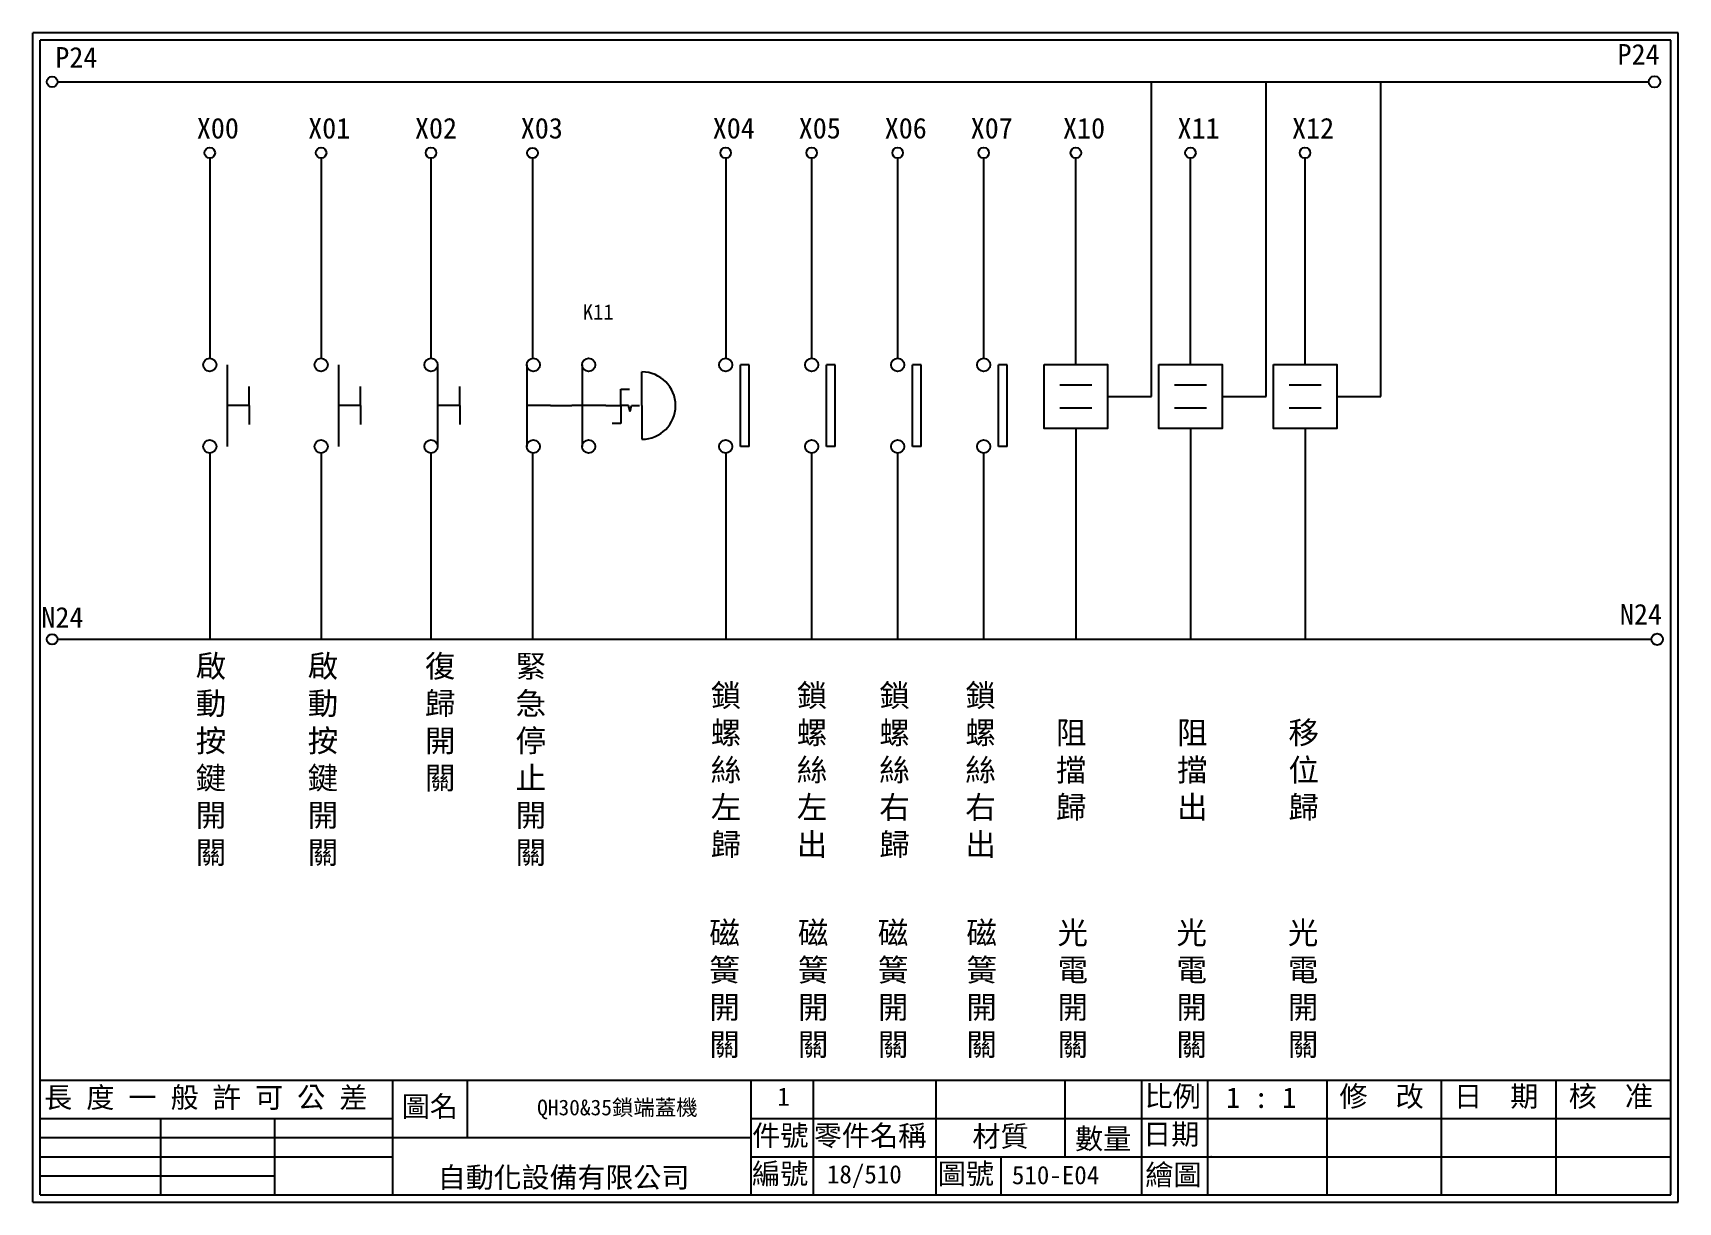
# Model space of a CAD drawing. Extents: x 1092 to 1379, y 1199 to 1403.
import ezdxf

# ---------------------------------------------------------------- set-up
doc = ezdxf.new("R2010")
doc.units = 0
doc.layers.get('0').update_dxf_attribs({"linetype": 'CONTINUOUS'})
for name, color, linetype in [('7', 7, 'CONTINUOUS'), ('圖框層', 7, 'CONTINUOUS'), ('文字層', 4, 'CONTINUOUS'), ('標尺寸層', 3, 'CONTINUOUS')]:
    doc.layers.add(name, color=color, linetype=linetype)
doc.styles.add('CNS', font='romanc.shx', dxfattribs={"bigfont": 'chineset.shx'})
doc.styles.add('STSL', font='kaiu.ttf')

msp = doc.modelspace()

# ---------------------------------------------------------------- linework, layer by layer
for p, q in [((1286.79, 1339.41), (1286.79, 1394.32)), ((1306.79, 1339.41), (1306.79, 1394.32)), ((1326.79, 1339.41), (1326.79, 1394.32)), ((1273.56, 1344.99), (1273.56, 1381.01)), ((1293.56, 1344.99), (1293.56, 1381.01)), ((1313.56, 1344.99), (1313.56, 1381.01)), ((1197.87, 1337.83), (1197.87, 1343.7)), ((1216.59, 1344.94), (1215.08, 1344.94)), ((1231.59, 1344.94), (1230.08, 1344.94)), ((1246.59, 1344.94), (1245.08, 1344.94)), ((1261.59, 1344.94), (1260.08, 1344.94)), ((1129.35, 1337.83), (1129.35, 1341.14)), ((1148.77, 1337.83), (1148.77, 1341.14)), ((1166.09, 1337.83), (1166.09, 1341.14)), ((1194.2, 1337.71), (1194.2, 1340.71)), ((1194.2, 1340.71), (1195.7, 1340.71)), ((1129.35, 1337.83), (1129.35, 1334.52)), ((1148.77, 1337.83), (1148.77, 1334.52)), ((1166.09, 1337.83), (1166.09, 1334.52)), ((1194.2, 1337.71), (1194.2, 1334.71)), ((1195.81, 1336.83), (1195.54, 1337.83)), ((1195.81, 1336.83), (1196.07, 1337.83)), ((1197.87, 1337.83), (1197.87, 1331.96)), ((1279.08, 1339.41), (1286.79, 1339.41)), ((1299.08, 1339.41), (1306.79, 1339.41)), ((1319.08, 1339.41), (1326.79, 1339.41)), ((1194.2, 1334.71), (1192.7, 1334.71)), ((1273.56, 1333.83), (1273.56, 1297.06)), ((1293.56, 1333.83), (1293.56, 1297.06)), ((1313.56, 1333.83), (1313.56, 1297.06)), ((1216.59, 1330.7), (1215.08, 1330.7)), ((1231.59, 1330.7), (1230.08, 1330.7)), ((1246.59, 1330.7), (1245.08, 1330.7)), ((1261.59, 1330.7), (1260.08, 1330.7))]:
    msp.add_line(p, q)
for points in [[(1268.05, 1344.99), (1279.08, 1344.99), (1279.08, 1333.83), (1268.05, 1333.83)], [(1288.05, 1344.99), (1299.08, 1344.99), (1299.08, 1333.83), (1288.05, 1333.83)], [(1308.05, 1344.99), (1319.08, 1344.99), (1319.08, 1333.83), (1308.05, 1333.83)]]:
    msp.add_lwpolyline(points, close=True)
for centre in [(1374.5, 1394.32), (1374.98, 1297.06)]:
    msp.add_circle(centre, 1)
at = {"layer": '7'}
for p, q in [((1181.92, 1337.83), (1184.55, 1337.83)), ((1191.57, 1337.83), (1194.2, 1337.83)), ((1196.07, 1337.83), (1197.42, 1337.83))]:
    msp.add_line(p, q, dxfattribs=at)
at = {"layer": '圖框層', "color": 7}
for p, q in [((1378.63, 1402.85), (1091.63, 1402.85)), ((1091.63, 1198.88), (1091.63, 1402.85)), ((1377.38, 1401.6), (1092.88, 1401.6)), ((1092.88, 1200.13), (1092.88, 1401.6)), ((1377.38, 1200.13), (1377.38, 1401.6)), ((1378.63, 1198.88), (1378.63, 1402.85)), ((1092.88, 1220.13), (1203.36, 1220.13)), ((1154.42, 1200.13), (1154.42, 1220.13)), ((1167.45, 1210.13), (1167.45, 1220.13)), ((1203.36, 1220.13), (1377.38, 1220.13)), ((1216.9, 1200.13), (1216.9, 1220.13)), ((1227.78, 1200.13), (1227.78, 1220.13)), ((1249.2, 1200.13), (1249.2, 1220.13)), ((1271.68, 1206.8), (1271.68, 1220.13)), ((1285.09, 1200.13), (1285.09, 1220.13)), ((1296.57, 1200.13), (1296.57, 1220.13)), ((1317.38, 1200.13), (1317.38, 1220.13)), ((1337.38, 1200.13), (1337.38, 1220.13)), ((1357.38, 1200.13), (1357.38, 1220.13)), ((1092.88, 1213.46), (1154.42, 1213.46)), ((1113.92, 1200.13), (1113.92, 1213.46)), ((1133.86, 1200.13), (1133.86, 1213.46)), ((1216.9, 1213.46), (1377.38, 1213.46)), ((1092.88, 1210.13), (1156.91, 1210.13)), ((1156.91, 1210.13), (1216.9, 1210.13)), ((1092.88, 1206.8), (1154.42, 1206.8)), ((1216.9, 1206.8), (1377.38, 1206.8)), ((1260.51, 1200.13), (1260.51, 1206.8)), ((1092.88, 1203.47), (1133.86, 1203.47)), ((1092.88, 1200.13), (1377.38, 1200.13)), ((1091.63, 1198.88), (1378.63, 1198.88))]:
    msp.add_line(p, q, dxfattribs=at)
at = {"layer": '圖框層', "color": 4}
msp.add_point((1297.17, 1206.8), dxfattribs=at)
at = {"layer": '標尺寸層', "color": 7}
for p, q in [((1095.91, 1394.32), (1373.5, 1394.32)), ((1122.48, 1381.01), (1122.48, 1346.09)), ((1141.9, 1381.01), (1141.9, 1346.09)), ((1161.07, 1381.01), (1161.07, 1346.09)), ((1178.78, 1381.01), (1178.78, 1346.09)), ((1212.48, 1381.01), (1212.48, 1346.09)), ((1227.48, 1381.01), (1227.48, 1346.09)), ((1242.48, 1381.01), (1242.48, 1346.09)), ((1257.48, 1381.01), (1257.48, 1346.09)), ((1125.49, 1344.94), (1125.49, 1330.71)), ((1144.91, 1344.94), (1144.91, 1330.71)), ((1162.22, 1344.94), (1162.22, 1330.71)), ((1177.77, 1344.94), (1177.77, 1330.71)), ((1187.42, 1344.94), (1187.42, 1330.71)), ((1215.08, 1330.7), (1215.08, 1344.94)), ((1216.59, 1330.7), (1216.59, 1344.94)), ((1230.08, 1330.7), (1230.08, 1344.94)), ((1231.59, 1330.7), (1231.59, 1344.94)), ((1245.08, 1330.7), (1245.08, 1344.94)), ((1246.59, 1330.7), (1246.59, 1344.94)), ((1260.08, 1330.7), (1260.08, 1344.94)), ((1261.59, 1330.7), (1261.59, 1344.94)), ((1270.8, 1341.45), (1276.37, 1341.45)), ((1290.8, 1341.45), (1296.37, 1341.45)), ((1310.8, 1341.45), (1316.37, 1341.45)), ((1129.35, 1337.83), (1125.49, 1337.83)), ((1148.77, 1337.83), (1144.91, 1337.83)), ((1166.09, 1337.83), (1162.22, 1337.83)), ((1270.8, 1337.47), (1276.37, 1337.47)), ((1290.8, 1337.47), (1296.37, 1337.47)), ((1310.8, 1337.47), (1316.37, 1337.47)), ((1122.48, 1329.56), (1122.48, 1297.06)), ((1141.9, 1329.56), (1141.9, 1297.06)), ((1161.07, 1329.56), (1161.07, 1297.06)), ((1178.78, 1329.56), (1178.78, 1297.06)), ((1178.78, 1329.55), (1178.78, 1297.06)), ((1212.48, 1329.56), (1212.48, 1297.06)), ((1212.48, 1329.55), (1212.48, 1297.06)), ((1227.48, 1329.56), (1227.48, 1297.06)), ((1227.48, 1329.55), (1227.48, 1297.06)), ((1242.48, 1329.56), (1242.48, 1297.06)), ((1242.48, 1329.55), (1242.48, 1297.06)), ((1257.48, 1329.56), (1257.48, 1297.06)), ((1257.48, 1329.55), (1257.48, 1297.06)), ((1096.11, 1297.06), (1373.98, 1297.06))]:
    msp.add_line(p, q, dxfattribs=at)
at = {"layer": '標尺寸層', "color": 0}
for p, q in [((1181.92, 1337.83), (1177.77, 1337.83)), ((1184.55, 1337.83), (1185.62, 1337.83)), ((1191.57, 1337.83), (1185.62, 1337.83)), ((1195.24, 1337.83), (1194.2, 1337.83)), ((1195.54, 1337.83), (1195.24, 1337.83)), ((1143.26, 1297.06), (1158.26, 1297.06)), ((1153.26, 1297.06), (1153.26, 1297.06)), ((1158.26, 1297.06), (1173.26, 1297.06)), ((1173.26, 1297.06), (1188.26, 1297.06)), ((1188.26, 1297.06), (1203.26, 1297.06)), ((1203.26, 1297.06), (1218.26, 1297.06))]:
    msp.add_line(p, q, dxfattribs=at)
at = {"layer": '標尺寸層', "color": 7}
for centre, radius in [((1094.99, 1394.32), 0.92), ((1122.48, 1381.93), 0.92), ((1141.9, 1381.93), 0.92), ((1161.07, 1381.93), 0.92), ((1178.78, 1381.91), 0.92), ((1212.48, 1381.93), 0.92), ((1212.48, 1381.93), 0.92), ((1227.48, 1381.93), 0.92), ((1227.48, 1381.93), 0.92), ((1242.48, 1381.93), 0.92), ((1242.48, 1381.93), 0.92), ((1257.48, 1381.93), 0.92), ((1257.48, 1381.93), 0.92), ((1273.58, 1381.93), 0.92), ((1273.58, 1381.93), 0.92), ((1293.56, 1381.93), 0.92), ((1293.56, 1381.93), 0.92), ((1313.54, 1381.93), 0.92), ((1313.54, 1381.93), 0.92), ((1122.48, 1344.94), 1.15), ((1141.9, 1344.94), 1.15), ((1161.07, 1344.94), 1.15), ((1178.92, 1344.94), 1.15), ((1188.57, 1344.94), 1.15), ((1212.48, 1344.94), 1.15), ((1227.48, 1344.94), 1.15), ((1242.48, 1344.94), 1.15), ((1257.48, 1344.94), 1.15), ((1122.48, 1330.71), 1.15), ((1141.9, 1330.71), 1.15), ((1161.07, 1330.71), 1.15), ((1178.92, 1330.71), 1.15), ((1188.57, 1330.71), 1.15), ((1212.48, 1330.7), 1.15), ((1227.48, 1330.7), 1.15), ((1242.48, 1330.7), 1.15), ((1257.48, 1330.7), 1.15), ((1094.99, 1297.06), 0.92)]:
    msp.add_circle(centre, radius, dxfattribs=at)
at = {"layer": '標尺寸層', "color": 0}
msp.add_arc((1197.87, 1337.83), 5.87, 270, 90, dxfattribs=at)

# ---------------------------------------------------------------- texts
at = {"layer": '圖框層', "color": 4, "style": 'STSL'}
for s, height, p in [('P24', 3.6, (1368.06, 1397.32)), ('P24', 3.6, (1095.53, 1396.79)), ('X00', 3.6, (1120.22, 1384.43)), ('X01', 3.6, (1139.65, 1384.43)), ('X02', 3.6, (1158.27, 1384.43)), ('X03', 3.6, (1176.73, 1384.43)), ('X04', 3.6, (1210.22, 1384.43)), ('X05', 3.6, (1225.22, 1384.43)), ('X06', 3.6, (1240.22, 1384.43)), ('X07', 3.6, (1255.22, 1384.43)), ('X10', 3.6, (1271.32, 1384.43)), ('X11', 3.6, (1291.3, 1384.43)), ('X12', 3.6, (1311.28, 1384.43)), ('K11', 2.64, (1187.55, 1352.85)), ('N24', 3.6, (1368.47, 1299.64)), ('N24', 3.6, (1093.1, 1299.1)), ('    長 度 一 般 許 可 公 差', 3.6, (1083.77, 1215.34)), ('圖名', 3.6, (1155.96, 1213.78)), ('QH30&35鎖端蓋機', 2.7403, (1179.59, 1214.02)), ('比例', 3.6, (1285.55, 1215.56)), ('修  改', 3.6, (1319.54, 1215.54)), ('日  期', 3.6, (1339.54, 1215.54)), ('核  准', 3.6, (1359.54, 1215.54)), ('件號', 3.6, (1217.11, 1208.7)), ('零件名稱', 3.6, (1227.84, 1208.69)), ('材質', 3.6, (1255.51, 1208.56)), ('數量', 3.6, (1273.42, 1208.13)), ('日期', 3.6, (1285.29, 1208.93)), ('自動化設備有限公司', 3.574, (1162.26, 1201.41)), ('編號', 3.6, (1217.06, 1202.04)), ('18/510', 3.2, (1230.14, 1202.14)), ('圖號', 3.6, (1249.47, 1202.04)), ('繪圖', 3.6, (1285.68, 1201.85))]:
    msp.add_text(s, height=height, dxfattribs=at).set_placement(p)
at = {"layer": '文字層', "color": 4, "style": 'STSL'}
for s, height, p in [('1 ', 3.2, (1221.48, 1215.69)), ('1 : 1', 3.599, (1299.78, 1215.31)), ('510-E04', 3.2, (1262.41, 1202))]:
    msp.add_text(s, height=height, dxfattribs=at).set_placement(p)
at = {"layer": '標尺寸層', "color": 7, "char_height": 3.9, "width": 4.9608, "style": 'CNS'}
for s, insert, attachment_point in [('{\\fDFKai-SB|b0|i0|c136|p65;啟動按鍵開關}', (1120.03, 1294.33), 1), ('{\\fDFKai-SB|b0|i0|c136|p65;啟動按鍵開關}', (1139.57, 1294.33), 1), ('{\\fDFKai-SB|b0|i0|c136|p65;復歸\\P開關}', (1160.02, 1294.33), 1), ('{\\fDFKai-SB|b0|i0|c136|p65;緊急停止\\P開關}', (1175.83, 1294.33), 1), ('{\\fDFKai-SB|b0|i0|c136|p65;鎖螺絲左歸}', (1212.54, 1274.07), 5), ('{\\fDFKai-SB|b0|i0|c136|p65;鎖螺絲左出}', (1227.55, 1274.07), 5), ('{\\fDFKai-SB|b0|i0|c136|p65;鎖螺絲右歸}', (1241.94, 1274.07), 5), ('{\\fDFKai-SB|b0|i0|c136|p65;鎖螺絲右出}', (1256.95, 1274.07), 5), ('{\\fDFKai-SB|b0|i0|c136|p65;阻擋歸}', (1272.75, 1274.07), 5), ('{\\fDFKai-SB|b0|i0|c136|p65;阻擋出}', (1293.89, 1274.07), 5), ('{\\fDFKai-SB|b0|i0|c136|p65;移位歸}', (1313.32, 1274.07), 5), ('{\\fDFKai-SB|b0|i0|c136|p65;磁簧開關}', (1212.29, 1235.91), 5), ('{\\fDFKai-SB|b0|i0|c136|p65;磁簧開關}', (1227.74, 1235.91), 5), ('{\\fDFKai-SB|b0|i0|c136|p65;磁簧開關}', (1241.69, 1235.91), 5), ('{\\fDFKai-SB|b0|i0|c136|p65;磁簧開關}', (1257.14, 1235.91), 5), ('{\\fDFKai-SB|b0|i0|c136|p65;光電開關}', (1273.03, 1235.91), 5), ('{\\fDFKai-SB|b0|i0|c136|p65;光電開關}', (1293.78, 1235.91), 5), ('{\\fDFKai-SB|b0|i0|c136|p65;光電開關}', (1313.21, 1235.91), 5)]:
    msp.add_mtext(s, dxfattribs=dict(at, insert=insert, attachment_point=attachment_point))

doc.saveas('drawing.dxf')
